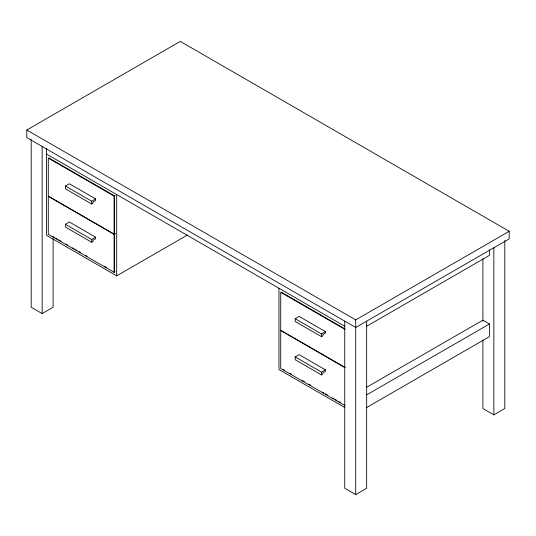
<?xml version="1.0" encoding="UTF-8"?>
<svg xmlns="http://www.w3.org/2000/svg" width="536" height="536" viewBox="0 0 536 536"><rect width="100%" height="100%" fill="white"/><g stroke="black" fill="none" stroke-linecap="round" stroke-linejoin="round"><path stroke-width="0.8" d="M26.8 130.007L180.29 41.393L509.2 231.284L509.2 238.882L355.71 327.496L26.8 137.605L26.8 130.007L355.71 319.905L509.2 231.284M65.392 186.039L69.338 183.761L95.649 198.95L95.649 200.471L93.023 201.992L93.023 203.251L91.703 204.015L65.392 188.819L65.392 186.039L91.703 201.228L95.649 198.95M115.166 233.441L114.068 234.071L48.287 196.096L48.287 158.113L114.068 196.096L115.166 195.459M65.392 224.269L69.338 221.991L95.649 237.18L95.649 238.701L93.023 240.222L93.023 241.488L91.703 242.245L65.392 227.056L65.392 224.269L91.703 239.465L95.649 237.18M115.166 271.672L114.068 272.301L48.287 234.326L48.287 196.344L114.068 234.326L115.166 233.689M31.189 139.28L31.189 307.249L42.15 313.573L53.111 307.249L53.111 238.721M46.532 148.526L46.532 235.338L116.701 275.852L187.56 234.942M295.189 318.712L299.135 316.434L325.453 331.623L325.453 333.144L322.819 334.658L322.819 335.925L321.5 336.688L295.189 321.493L295.189 318.712L321.5 333.901L325.453 331.623M295.189 356.942L299.135 354.665L325.453 369.853L325.453 371.374L322.819 372.895L322.819 374.162L321.5 374.919L295.189 359.73L295.189 356.942L321.5 372.131L325.453 369.853M366.624 326.263L489.469 255.337L489.469 249.803M366.55 387.327L482.889 320.16L489.469 323.958L489.469 336.615L366.624 407.541M366.624 394.878L489.469 323.958M344.748 321.144L344.748 488.276L355.71 494.607L366.671 488.276L366.671 321.144M482.889 339.998L482.889 408.526L493.85 414.851L504.812 408.526L504.812 240.55M46.532 154.06L344.789 326.257M48.729 157.859L114.51 195.841L114.51 272.054M281.159 292.053L344.769 328.776M345.057 329.452L280.717 292.308L280.717 330.283L345.057 367.428M345.057 367.683L280.717 330.538L280.717 368.52L345.057 405.658M52.34 236.162L54.511 237.415M55.958 238.245L57.399 239.083M58.846 239.914L61.017 241.167M66.075 244.088L67.523 244.925M72.581 247.846L74.028 248.677M75.476 249.515L76.923 250.352M79.087 251.598L80.534 252.436M85.593 255.357L87.04 256.195M104.386 266.211L106.557 267.457M283.323 369.518L284.77 370.349M289.829 373.27L291.276 374.108M302.123 380.366L304.287 381.619M308.629 384.124L310.793 385.377M322.357 392.05L323.804 392.888M325.252 393.726L327.422 394.972M332.481 397.893L333.928 398.73M335.375 399.568L336.816 400.399M338.987 401.652L340.434 402.489M344.789 407.534L278.961 369.532L278.961 288.254M493.85 247.719L493.85 414.851M482.889 258.834L482.889 321.205M355.71 319.905L355.71 494.607M321.5 333.901L321.5 336.688M321.5 372.131L321.5 374.919M116.701 194.575L116.701 275.852M114.068 196.096L114.068 234.071M114.068 234.326L114.068 272.301M91.703 201.228L91.703 204.015M91.703 239.465L91.703 242.245M42.15 146.442L42.15 313.573"/></g></svg>
